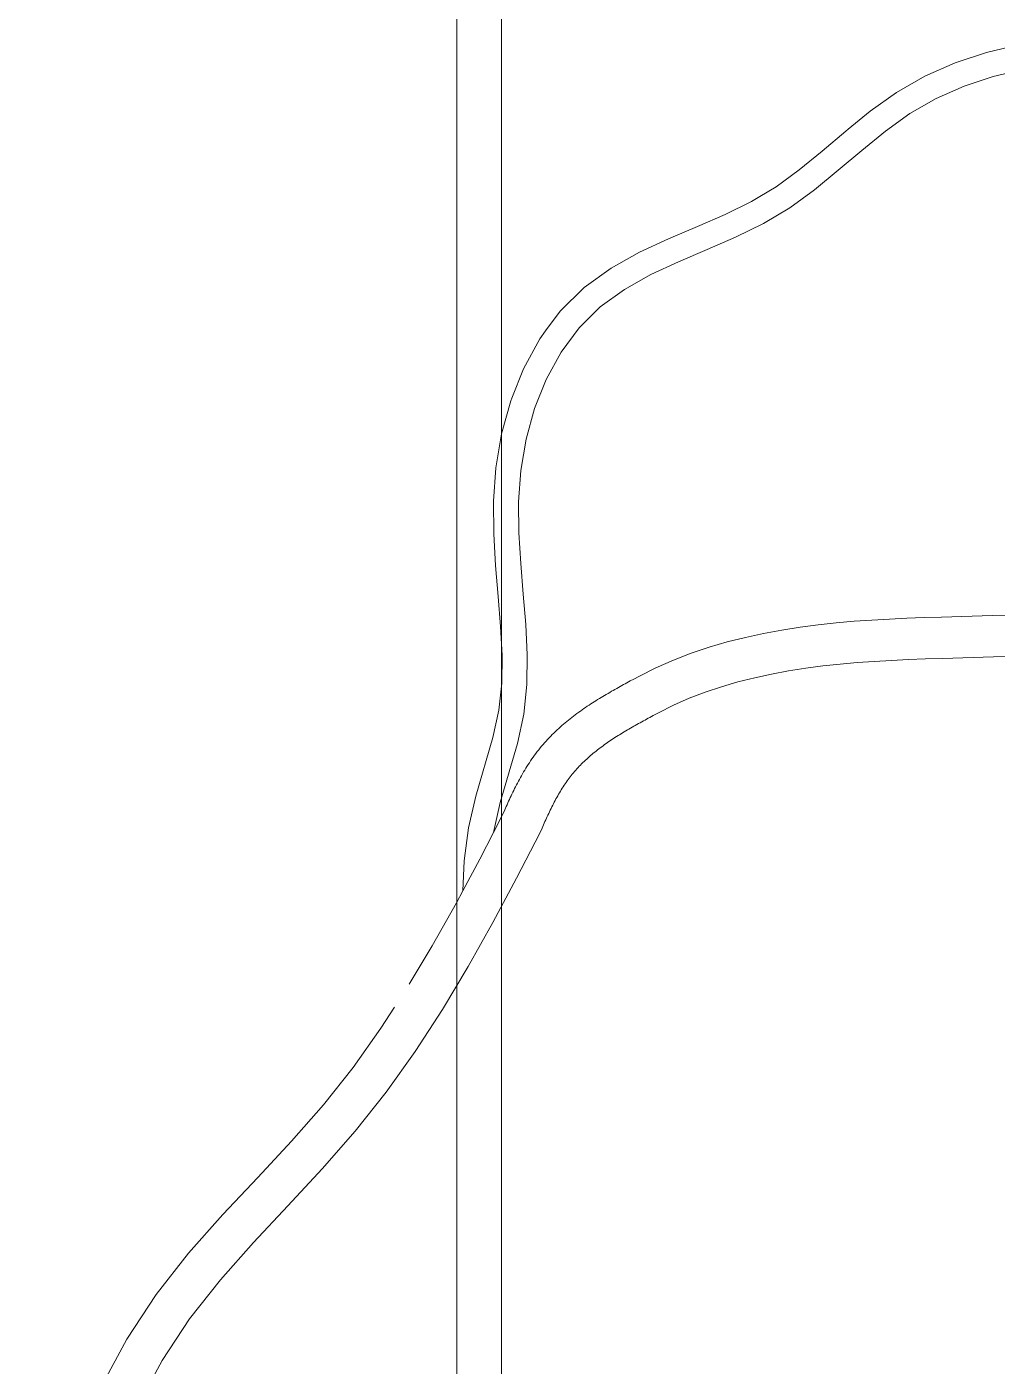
# Model space of a CAD drawing. Header units: millimetres. Extents: x 930469 to 1523124, y -120375 to 411163.
# Drawn here: x 1401818 to 1403982, y 136755 to 139743 of the extents above; entities that cross this region are included whole.
import ezdxf

# ---------------------------------------------------------------- set-up
doc = ezdxf.new("R2010")
doc.units = ezdxf.units.MM
for name, color, linetype, lineweight in [('A-NET THAY', 8, 'Continuous', 0), ('A1-KÝ HIỆU', 8, 'Continuous', 0), ('COT VACH', 8, 'Continuous', 0), ('xr', 8, 'Continuous', 0)]:
    doc.layers.add(name, color=color, linetype=linetype, lineweight=lineweight)

# ---------------------------------------------------------------- blocks, each defined once
blk = doc.blocks.new('zzz')
at = {"layer": 'xr', "ltscale": 3}
for p, q in [((1228922.2, 24880.1), (1228791.2, 24836.9)), ((1229065, 24914), (1228922.2, 24880.1)), ((1228782.5, 24834), (1228647.7, 24774.5)), ((1228782.5, 24834), (1228791.2, 24836.9)), ((1228647.7, 24774.5), (1228520.7, 24701.2)), ((1228952.3, 24771.9), (1228822.3, 24729)), ((1228952.3, 24771.9), (1229086.3, 24803.7)), ((1228520.7, 24701.2), (1228403.5, 24617.2)), ((1228822.3, 24729), (1228697.9, 24674.2)), ((1228697.9, 24674.2), (1228581, 24606.8)), ((1228403.5, 24617.2), (1228304.5, 24536.9)), ((1228581, 24606.8), (1228471.1, 24528.1)), ((1228294.2, 24528.5), (1228189.8, 24439.9)), ((1228304.5, 24536.9), (1228294.2, 24528.5)), ((1228471.1, 24528.1), (1228365.4, 24442.3)), ((1228189.8, 24439.9), (1228087.1, 24355.8)), ((1228365.4, 24442.3), (1228261.2, 24353.9)), ((1228087.1, 24355.8), (1227983.5, 24280.2)), ((1228261.2, 24353.9), (1228155.3, 24267.2)), ((1227983.5, 24280.2), (1227911.2, 24236.9)), ((1227874.6, 24215), (1227757.1, 24157.5)), ((1227911.2, 24236.9), (1227874.6, 24215)), ((1228155.3, 24267.2), (1228045, 24186.6)), ((1227757.1, 24157.5), (1227632.4, 24103.3)), ((1228045, 24186.6), (1227927.4, 24116.3)), ((1227632.4, 24103.3), (1227503.6, 24048.4)), ((1227927.4, 24116.3), (1227803.2, 24055.7)), ((1227503.6, 24048.4), (1227374.1, 23988.2)), ((1227803.2, 24055.7), (1227675.8, 24000.3)), ((1227374.1, 23988.2), (1227282, 23936.9)), ((1227675.8, 24000.3), (1227548.4, 23946)), ((1227247.2, 23917.5), (1227127.1, 23830.9)), ((1227282, 23936.9), (1227247.2, 23917.5)), ((1227548.4, 23946), (1227424.2, 23888.3)), ((1227424.2, 23888.3), (1227306.7, 23822.8)), ((1227127.1, 23830.9), (1227020, 23724.8)), ((1227306.7, 23822.8), (1227199.2, 23745.3)), ((1227199.2, 23745.3), (1227104.7, 23651.7)), ((1227020, 23724.8), (1226955.3, 23636.9)), ((1226955.3, 23636.9), (1226929.9, 23602.3)), ((1227104.7, 23651.7), (1227024.5, 23542.6)), ((1226929.9, 23602.3), (1226856.9, 23468)), ((1227024.5, 23542.6), (1226958.4, 23421.1)), ((1226856.9, 23468), (1226804.8, 23336.9)), ((1226906.5, 23290.5), (1226958.4, 23421.1)), ((1226800.2, 23325.3), (1226759.2, 23177.3)), ((1226804.8, 23336.9), (1226800.2, 23325.3)), ((1226906.5, 23290.5), (1226868.7, 23153.8)), ((1226759.2, 23177.3), (1226733.7, 23026.8)), ((1226868.7, 23153.8), (1226845, 23014.4)), ((1226733.7, 23026.8), (1226723, 22877.5)), ((1226835.2, 22874.9), (1226845, 23014.4)), ((1226723, 22877.5), (1226724.1, 22731.7)), ((1226835.2, 22874.9), (1226836.2, 22736.3)), ((1226724.1, 22731.7), (1226732.5, 22589.9)), ((1226844.4, 22598.7), (1226836.2, 22736.3)), ((1226844.4, 22598.7), (1226856, 22462.1)), ((1226732.5, 22589.9), (1226744.1, 22452.2)), ((1226744.1, 22452.2), (1226754.8, 22318.7)), ((1226856, 22462.1), (1226866.9, 22326.5)), ((1228566.9, 22355.2), (1228488.9, 22351.6)), ((1228644.3, 22358.1), (1228566.9, 22355.2)), ((1228721.2, 22360.5), (1228644.3, 22358.1)), ((1228948.7, 22366.9), (1228721.2, 22360.5)), ((1229023.5, 22369.4), (1228948.7, 22366.9)), ((1226761.1, 22189.5), (1226754.8, 22318.7)), ((1226866.9, 22326.5), (1226873.5, 22192)), ((1228009.2, 22302.2), (1227927.8, 22287.2)), ((1228009.2, 22302.2), (1228090.4, 22314.9)), ((1228171.2, 22325.5), (1228090.4, 22314.9)), ((1228251.5, 22334.2), (1228171.2, 22325.5)), ((1228331.2, 22341.3), (1228251.5, 22334.2)), ((1228331.2, 22341.3), (1228410.3, 22347)), ((1228488.9, 22351.6), (1228410.3, 22347)), ((1227684.7, 22225.8), (1227765.4, 22249.3)), ((1227846.5, 22269.7), (1227765.4, 22249.3)), ((1227927.8, 22287.2), (1227846.5, 22269.7)), ((1226761.1, 22189.5), (1226759.5, 22064.9)), ((1226873.5, 22192), (1226871.8, 22058.7)), ((1227604.7, 22198.9), (1227525.6, 22168.4)), ((1227684.7, 22225.8), (1227604.7, 22198.9)), ((1228726, 22175.8), (1228650.1, 22173.4)), ((1228953.8, 22182.2), (1228726, 22175.8)), ((1229029.8, 22184.7), (1228953.8, 22182.2)), ((1227447.5, 22133.9), (1227374, 22096.8)), ((1227525.6, 22168.4), (1227447.5, 22133.9)), ((1228039.7, 22120), (1227963.7, 22106)), ((1228116.1, 22132), (1228039.7, 22120)), ((1228116.1, 22132), (1228192.7, 22142)), ((1228269.1, 22150.3), (1228192.7, 22142)), ((1228345.5, 22157.1), (1228269.1, 22150.3)), ((1228421.8, 22162.6), (1228345.5, 22157.1)), ((1228421.8, 22162.6), (1228498, 22167)), ((1228574, 22170.6), (1228498, 22167)), ((1228650.1, 22173.4), (1228574, 22170.6)), ((1226759.5, 22064.9), (1226746.9, 21944.2)), ((1226858.1, 21926.6), (1226871.8, 22058.7)), ((1227303.1, 22058.8), (1227295.5, 22054.7)), ((1227310.7, 22063), (1227303.1, 22058.8)), ((1227318.3, 22067.1), (1227310.7, 22063)), ((1227325.9, 22071.2), (1227318.3, 22067.1)), ((1227333.4, 22075.2), (1227325.9, 22071.2)), ((1227333.4, 22075.2), (1227348.5, 22083.3)), ((1227374, 22096.8), (1227348.5, 22083.3)), ((1227739.8, 22049.5), (1227813.5, 22070.9)), ((1227888.2, 22089.7), (1227813.5, 22070.9)), ((1227963.7, 22106), (1227888.2, 22089.7)), ((1227195.4, 21996.8), (1227187.6, 21992.1)), ((1227203.1, 22001.6), (1227195.4, 21996.8)), ((1227210.8, 22006.2), (1227203.1, 22001.6)), ((1227218.5, 22010.9), (1227210.8, 22006.2)), ((1227226.3, 22015.4), (1227218.5, 22010.9)), ((1227234, 22019.9), (1227226.3, 22015.4)), ((1227241.7, 22024.4), (1227234, 22019.9)), ((1227249.4, 22028.9), (1227241.7, 22024.4)), ((1227257.1, 22033.3), (1227249.4, 22028.9)), ((1227264.8, 22037.6), (1227257.1, 22033.3)), ((1227272.5, 22041.9), (1227264.8, 22037.6)), ((1227280.2, 22046.2), (1227272.5, 22041.9)), ((1227287.8, 22050.5), (1227280.2, 22046.2)), ((1227295.5, 22054.7), (1227287.8, 22050.5)), ((1227596.1, 21997.7), (1227526.6, 21967)), ((1227667.2, 22025.1), (1227596.1, 21997.7)), ((1227739.8, 22049.5), (1227667.2, 22025.1)), ((1226746.9, 21944.2), (1226720.4, 21823.2)), ((1227110.8, 21940.9), (1227103.1, 21935.5)), ((1227118.4, 21946.4), (1227110.8, 21940.9)), ((1227126, 21951.7), (1227118.4, 21946.4)), ((1227133.7, 21957), (1227126, 21951.7)), ((1227141.4, 21962.2), (1227133.7, 21957)), ((1227149.1, 21967.3), (1227141.4, 21962.2)), ((1227156.8, 21972.4), (1227149.1, 21967.3)), ((1227164.5, 21977.4), (1227156.8, 21972.4)), ((1227172.2, 21982.3), (1227164.5, 21977.4)), ((1227179.9, 21987.2), (1227172.2, 21982.3)), ((1227187.6, 21992.1), (1227179.9, 21987.2)), ((1227526.6, 21967), (1227458.9, 21932.8)), ((1226858.1, 21926.6), (1226829.4, 21795.7)), ((1227035.7, 21882.4), (1227028.4, 21876)), ((1227043.1, 21888.6), (1227035.7, 21882.4)), ((1227050.5, 21894.8), (1227043.1, 21888.6)), ((1227057.9, 21900.8), (1227050.5, 21894.8)), ((1227065.4, 21906.8), (1227057.9, 21900.8)), ((1227065.4, 21906.8), (1227072.9, 21912.7)), ((1227080.4, 21918.5), (1227072.9, 21912.7)), ((1227088, 21924.2), (1227080.4, 21918.5)), ((1227095.5, 21929.9), (1227088, 21924.2)), ((1227103.1, 21935.5), (1227095.5, 21929.9)), ((1227348.5, 21872.8), (1227355.7, 21876.9)), ((1227355.7, 21876.9), (1227362.8, 21880.9)), ((1227362.8, 21880.9), (1227370, 21884.9)), ((1227370, 21884.9), (1227377.2, 21888.9)), ((1227377.2, 21888.9), (1227384.5, 21892.9)), ((1227384.5, 21892.9), (1227391.7, 21896.8)), ((1227391.7, 21896.8), (1227399, 21900.8)), ((1227399, 21900.8), (1227406.2, 21904.7)), ((1227406.2, 21904.7), (1227413.5, 21908.6)), ((1227413.5, 21908.6), (1227420.8, 21912.6)), ((1227420.8, 21912.6), (1227435.4, 21920.4)), ((1227458.9, 21932.8), (1227435.4, 21920.4)), ((1226720.4, 21823.2), (1226644, 21561.3)), ((1226971.4, 21821.6), (1226964.5, 21814.3)), ((1226978.3, 21828.8), (1226971.4, 21821.6)), ((1226985.3, 21835.8), (1226978.3, 21828.8)), ((1226992.4, 21842.8), (1226985.3, 21835.8)), ((1226999.5, 21849.6), (1226992.4, 21842.8)), ((1227006.6, 21856.4), (1226999.5, 21849.6)), ((1227013.8, 21863), (1227006.6, 21856.4)), ((1227021.1, 21869.6), (1227013.8, 21863)), ((1227028.4, 21876), (1227021.1, 21869.6)), ((1227251.4, 21813.6), (1227258.2, 21818)), ((1227258.2, 21818), (1227264.9, 21822.4)), ((1227264.9, 21822.4), (1227271.7, 21826.8)), ((1227271.7, 21826.8), (1227278.5, 21831.1)), ((1227278.5, 21831.1), (1227285.4, 21835.4)), ((1227285.4, 21835.4), (1227292.3, 21839.7)), ((1227292.3, 21839.7), (1227299.2, 21843.9)), ((1227299.2, 21843.9), (1227306.2, 21848.1)), ((1227306.2, 21848.1), (1227313.2, 21852.3)), ((1227313.2, 21852.3), (1227320.2, 21856.4)), ((1227320.2, 21856.4), (1227327.2, 21860.6)), ((1227327.2, 21860.6), (1227334.3, 21864.7)), ((1227334.3, 21864.7), (1227341.4, 21868.8)), ((1227341.4, 21868.8), (1227348.5, 21872.8)), ((1226829.4, 21795.7), (1226753, 21533.3)), ((1226918.3, 21760.1), (1226912.1, 21751.9)), ((1226924.7, 21768.2), (1226918.3, 21760.1)), ((1226931.1, 21776.2), (1226924.7, 21768.2)), ((1226937.7, 21784), (1226931.1, 21776.2)), ((1226944.3, 21791.8), (1226937.7, 21784)), ((1226950.9, 21799.4), (1226944.3, 21791.8)), ((1226957.7, 21806.9), (1226950.9, 21799.4)), ((1226964.5, 21814.3), (1226957.7, 21806.9)), ((1227168.3, 21752.5), (1227174.4, 21757.5)), ((1227174.4, 21757.5), (1227180.6, 21762.4)), ((1227180.6, 21762.4), (1227186.8, 21767.3)), ((1227186.8, 21767.3), (1227193, 21772.1)), ((1227193, 21772.1), (1227199.3, 21776.9)), ((1227199.3, 21776.9), (1227205.7, 21781.6)), ((1227205.7, 21781.6), (1227212.1, 21786.3)), ((1227212.1, 21786.3), (1227218.5, 21790.9)), ((1227218.5, 21790.9), (1227225, 21795.6)), ((1227225, 21795.6), (1227231.6, 21800.1)), ((1227231.6, 21800.1), (1227238.1, 21804.7)), ((1227238.1, 21804.7), (1227244.8, 21809.1)), ((1227244.8, 21809.1), (1227251.4, 21813.6)), ((1226877.5, 21702.2), (1226872.3, 21693.8)), ((1226883, 21710.5), (1226877.5, 21702.2)), ((1226888.5, 21718.8), (1226883, 21710.5)), ((1226894.2, 21727.1), (1226888.5, 21718.8)), ((1226900, 21735.4), (1226894.2, 21727.1)), ((1226906, 21743.6), (1226900, 21735.4)), ((1226912.1, 21751.9), (1226906, 21743.6)), ((1227105.4, 21694.4), (1227110.8, 21699.9)), ((1227110.8, 21699.9), (1227116.3, 21705.5)), ((1227116.3, 21705.5), (1227121.8, 21710.9)), ((1227121.8, 21710.9), (1227127.4, 21716.3)), ((1227127.4, 21716.3), (1227133, 21721.6)), ((1227133, 21721.6), (1227138.8, 21726.9)), ((1227144.6, 21732.1), (1227138.8, 21726.9)), ((1227144.6, 21732.1), (1227150.4, 21737.3)), ((1227150.4, 21737.3), (1227156.3, 21742.4)), ((1227156.3, 21742.4), (1227162.3, 21747.5)), ((1227162.3, 21747.5), (1227168.3, 21752.5)), ((1226843, 21644), (1226838.5, 21635.7)), ((1226847.6, 21652.3), (1226843, 21644)), ((1226852.3, 21660.6), (1226847.6, 21652.3)), ((1226857.1, 21668.9), (1226852.3, 21660.6)), ((1226862.1, 21677.2), (1226857.1, 21668.9)), ((1226867.1, 21685.5), (1226862.1, 21677.2)), ((1226872.3, 21693.8), (1226867.1, 21685.5)), ((1227055.6, 21635.1), (1227060.2, 21641.3)), ((1227060.2, 21641.3), (1227064.9, 21647.5)), ((1227064.9, 21647.5), (1227069.7, 21653.6)), ((1227069.7, 21653.6), (1227074.6, 21659.6)), ((1227074.6, 21659.6), (1227079.5, 21665.6)), ((1227079.5, 21665.6), (1227084.6, 21671.5)), ((1227084.6, 21671.5), (1227089.7, 21677.3)), ((1227089.7, 21677.3), (1227094.8, 21683)), ((1227094.8, 21683), (1227100.1, 21688.7)), ((1227100.1, 21688.7), (1227105.4, 21694.4)), ((1226809.4, 21578.5), (1226805.5, 21570.4)), ((1226813.3, 21586.6), (1226809.4, 21578.5)), ((1226817.3, 21594.7), (1226813.3, 21586.6)), ((1226817.3, 21594.7), (1226821.4, 21602.9)), ((1226825.5, 21611), (1226821.4, 21602.9)), ((1226829.8, 21619.3), (1226825.5, 21611)), ((1226834.1, 21627.5), (1226829.8, 21619.3)), ((1226838.5, 21635.7), (1226834.1, 21627.5)), ((1227017.2, 21576.2), (1227021.2, 21582.9)), ((1227021.2, 21582.9), (1227025.3, 21589.6)), ((1227025.3, 21589.6), (1227029.4, 21596.3)), ((1227029.4, 21596.3), (1227033.6, 21602.9)), ((1227033.6, 21602.9), (1227037.9, 21609.5)), ((1227037.9, 21609.5), (1227042.2, 21616)), ((1227042.2, 21616), (1227046.6, 21622.4)), ((1227046.6, 21622.4), (1227051.1, 21628.8)), ((1227051.1, 21628.8), (1227055.6, 21635.1)), ((1226612.1, 21419), (1226644, 21561.3)), ((1226753, 21533.3), (1226723, 21399.4)), ((1226783.5, 21522.9), (1226780, 21515.1)), ((1226787, 21530.7), (1226783.5, 21522.9)), ((1226790.6, 21538.6), (1226787, 21530.7)), ((1226794.3, 21546.5), (1226790.6, 21538.6)), ((1226797.9, 21554.4), (1226794.3, 21546.5)), ((1226801.7, 21562.4), (1226797.9, 21554.4)), ((1226805.5, 21570.4), (1226801.7, 21562.4)), ((1226983.4, 21513.2), (1226987, 21520.3)), ((1226987, 21520.3), (1226990.6, 21527.5)), ((1226990.6, 21527.5), (1226994.2, 21534.5)), ((1226994.2, 21534.5), (1226997.9, 21541.6)), ((1226997.9, 21541.6), (1227001.7, 21548.6)), ((1227001.7, 21548.6), (1227005.5, 21555.5)), ((1227005.5, 21555.5), (1227009.3, 21562.5)), ((1227009.3, 21562.5), (1227013.2, 21569.3)), ((1227013.2, 21569.3), (1227017.2, 21576.2)), ((1226762.1, 21474.7), (1226722.9, 21398.4)), ((1226762.1, 21474.7), (1226773.2, 21499.7)), ((1226776.6, 21507.4), (1226773.2, 21499.7)), ((1226780, 21515.1), (1226776.6, 21507.4)), ((1226955.9, 21455), (1226959.2, 21462.4)), ((1226959.2, 21462.4), (1226962.6, 21469.7)), ((1226962.6, 21469.7), (1226966, 21477)), ((1226966, 21477), (1226969.4, 21484.3)), ((1226969.4, 21484.3), (1226972.9, 21491.6)), ((1226972.9, 21491.6), (1226976.3, 21498.8)), ((1226976.3, 21498.8), (1226979.8, 21506)), ((1226979.8, 21506), (1226983.4, 21513.2)), ((1226612.1, 21419), (1226592.6, 21273.1)), ((1226723, 21399.4), (1226722.9, 21398.4)), ((1226939.4, 21418.1), (1226929.6, 21395.8)), ((1226939.4, 21418.1), (1226942.7, 21425.5)), ((1226942.7, 21425.5), (1226945.9, 21432.9)), ((1226945.9, 21432.9), (1226949.2, 21440.3)), ((1226949.2, 21440.3), (1226952.6, 21447.6)), ((1226952.6, 21447.6), (1226955.9, 21455)), ((1226722.9, 21398.4), (1226662.1, 21280.4)), ((1226826.3, 21195.2), (1226929.6, 21395.8)), ((1226662.1, 21280.4), (1226586.2, 21138.2)), ((1226592.6, 21273.1), (1226586.2, 21138.2)), ((1226826.3, 21195.2), (1226720.3, 20996.6)), ((1226586.2, 21138.2), (1226557.7, 21084.8)), ((1226557.7, 21084.8), (1226450.1, 20893.3)), ((1226720.3, 20996.6), (1226610.3, 20801)), ((1226450.1, 20893.3), (1226347, 20721.4)), ((1226610.3, 20801), (1226495.2, 20609.1)), ((1226281.7, 20619.8), (1226220.5, 20525.5)), ((1226495.2, 20609.1), (1226373.7, 20422)), ((1226096.3, 20350.9), (1226220.5, 20525.5)), ((1226244.5, 20240.4), (1226373.7, 20422)), ((1226096.3, 20350.9), (1225964.2, 20183.3)), ((1226244.5, 20240.4), (1226106.5, 20065.4)), ((1225822, 20021), (1225964.2, 20183.3)), ((1226106.5, 20065.4), (1225959.1, 19897.3)), ((1225822, 20021), (1225671.1, 19859.5)), ((1225516.3, 19694.3), (1225671.1, 19859.5)), ((1225959.1, 19897.3), (1225806.1, 19733.4)), ((1225652.8, 19569.9), (1225806.1, 19733.4)), ((1225363.1, 19521.3), (1225516.3, 19694.3)), ((1225652.8, 19569.9), (1225504.8, 19402.8)), ((1225363.1, 19521.3), (1225217.6, 19336.5)), ((1225367.4, 19228.3), (1225504.8, 19402.8)), ((1225087, 19137.9), (1225217.6, 19336.5)), ((1225245.4, 19042.9), (1225367.4, 19228.3)), ((1225087, 19137.9), (1224974.1, 18928.5)), ((1225245.4, 19042.9), (1225139.6, 18846.9))]:
    blk.add_line(p, q, dxfattribs=at)
blk = doc.blocks.new('frefegthmm')
at = {"layer": 'A-NET THAY', "ltscale": 3}
for points in [[(1588160.1, 515098.5), (1595760.1, 515098.5), (1595760.1, 522698.5), (1588160.1, 522698.5)], [(1576010.1, 514998.5), (1607910.1, 514998.5), (1607910.1, 514698.5), (1595860.1, 513998.5), (1588060.1, 513998.5), (1576010.1, 514698.5)]]:
    blk.add_lwpolyline(points, close=True, dxfattribs=at)
at = {"layer": 'A1-KÝ HIỆU', "ltscale": 3}
blk.add_lwpolyline([(1607910.1, 514998.5), (1576010.1, 514998.5), (1576010.1, 515098.5), (1607910.1, 515098.5)], close=True, dxfattribs=at)
at = {"layer": 'A-NET THAY', "xscale": 0.5, "yscale": 0.5, "zscale": 0.5, "rotation": 90}
blk.add_blockref('zzz', (1600967.1, -98281), dxfattribs=at)

msp = doc.modelspace()

# ---------------------------------------------------------------- block references
at = {"layer": 'COT VACH', "rotation": 269.9999999999985}
msp.add_blockref('frefegthmm', (887778.3, 1728213.1), dxfattribs=at)

doc.saveas('drawing.dxf')
